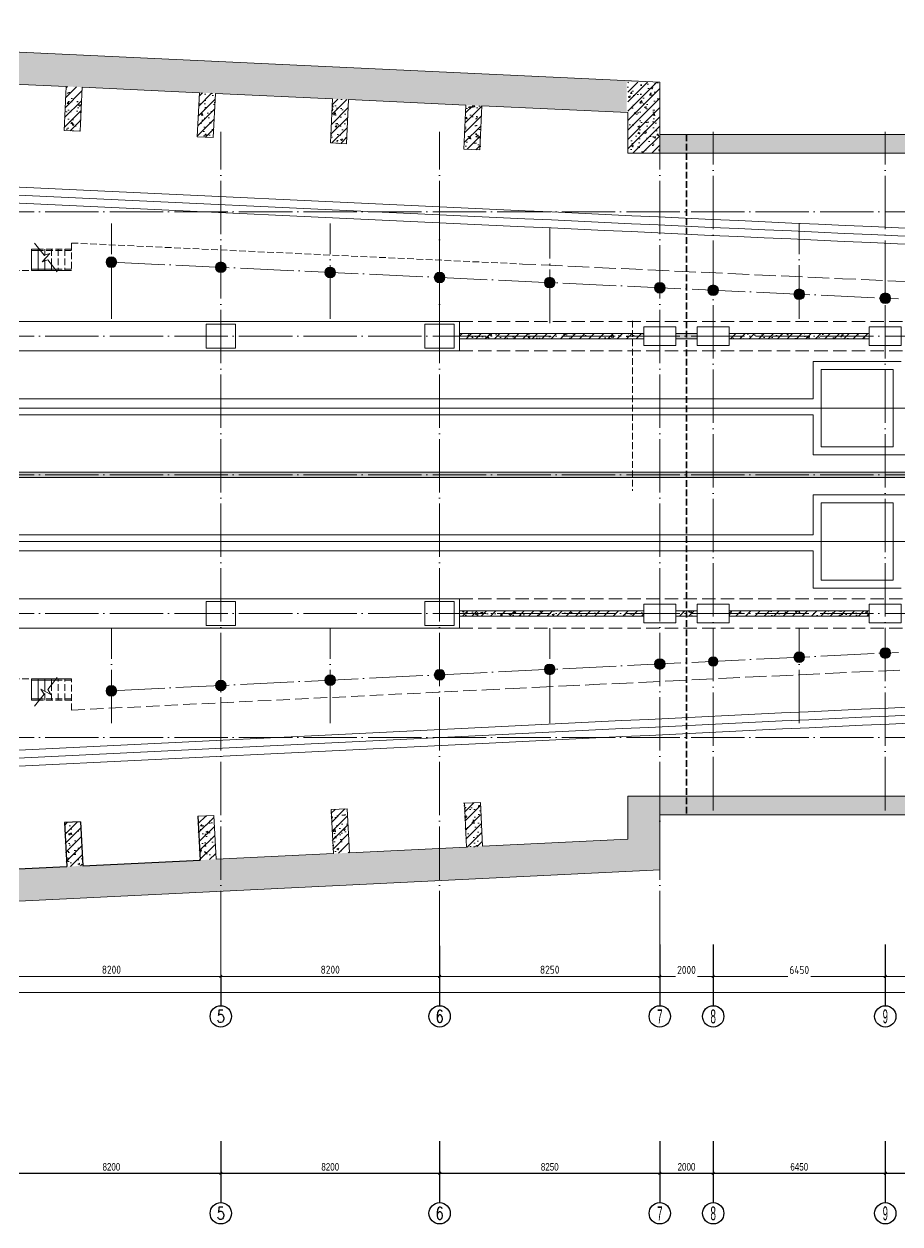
# Model space of a CAD drawing. Extents: x 4 to 13611208, y -605838 to 574722.
# Drawn here: x 13145122 to 13177947, y -161280 to -116304 of the extents above; entities that cross this region are included whole.
import ezdxf
from ezdxf.enums import TextEntityAlignment as Align

# ---------------------------------------------------------------- set-up
doc = ezdxf.new("R2010")
doc.units = 0
doc.header["$LTSCALE"] = 1000
doc.header["$MEASUREMENT"] = 0
doc.linetypes.add('DASH', pattern=[0.35, 0.25, -0.1])
doc.linetypes.add('DOTE', pattern=[2.42, 2, -0.2, 0.02, -0.2])
for name, color, linetype, lineweight in [('1-WALL-砼', 8, 'Continuous', 30), ('1-填充', 8, 'Continuous', 5), ('PUB_HATCH', 8, 'Continuous', 5), ('建筑底图', 8, 'Continuous', 13)]:
    doc.layers.add(name, color=color, linetype=linetype, lineweight=lineweight)
doc.layers.add('AXIS', color=3, linetype='Continuous')
doc.layers.add('AXIS_TEXT', color=7, linetype='Continuous')
doc.styles.add('_TCH_AXIS', font='COMPLEX', dxfattribs={"bigfont": 'GBCBIG'})
doc.styles.add('C', font='HZTXT_E', dxfattribs={"width": 0.7, "bigfont": 'HZTXT'})
doc.styles.add('C_T3', font='fsdb_e.shx', dxfattribs={"width": 0.8, "bigfont": 'hzdx.shx'})
doc.styles.add('COMPLEX', font='hztxt_e.shx', dxfattribs={"width": 0.6, "bigfont": 'HZTXT.shx'})
doc.styles.add('DIM_FONT', font='gbenor.shx', dxfattribs={"bigfont": 'gbcbig.shx'})
doc.dimstyles.new('_TCH_ARCH&&100', dxfattribs={"dimtxt": 300, "dimasz": 100, "dimexe": 100, "dimexo": 100, "dimgap": 100, "dimtad": 1, "dimdec": 0, "dimzin": 0, "dimdsep": 46, "dimtxsty": 'DIM_FONT', "dimblk": 'ARCHTICK', "dimcen": 0.09, "dimclrd": 3, "dimclre": 3, "dimclrt": 7, "dimaunit": 1, "dimazin": 2, "dimtfac": 1, "dimtdec": 0, "dimtix": 1, "dimtmove": 2, "dimatfit": 3, "dimfxl": 1, "dimtolj": 1, "dimtzin": 0, "dimlwd": 18, "dimlwe": 18, "dimarcsym": 0})
pattern_1 = [(45, (-1624125.25, 421106.57), (-176.776695, 176.776695), []), (50, (-1624125.25, 421106.57), (717.26018, -62.75213), [75, -825]), (355, (-1624125.25, 421106.6), (-138.75133, 752.19213), [60, -660]), (100.4514, (-1624065.5, 421101.34), (578.50938, 689.43954), [63.7402, -701.1421]), (46.1842, (-1624125.25, 421306.6), (1067.24105, -165.519), [112.5, -1237.5]), (96.6356, (-1624036.3, 421292.8), (934.6627, 974.1179), [95.6103, -1051.713]), (351.1842, (-1624125.3, 421306.6), (934.66195, 974.1186), [90, -990]), (21, (-1624025.25, 421256.57), (596.90705, -402.6189), [75, -825]), (326, (-1624025.25, 421256.6), (243.31533, 725.15005), [60, -660]), (71.4514, (-1623975.5, 421223), (840.22263, 322.5305), [63.7402, -701.1421]), (37.5, (-1624125.25, 421106.57), (12.159855, 332.893854), [0, -652, 0, -670, 0, -662.5]), (7.5, (-1624125.25, 421106.57), (263.06954, 394.41171), [0, -382, 0, -637, 0, -252.5]), (327.5, (-1624348.25, 421106.57), (533.822436, -22.55487), [0, -250, 0, -780, 0, -1035]), (317.5, (-1624448.25, 421106.57), (583.18617, 100.10498), [0, -325, 0, -518, 0, -735])]

# ---------------------------------------------------------------- blocks, each defined once
blk = doc.blocks.new('_YZH')
blk.add_circle((0, 0), 0.5)
at = {"layer": 'PUB_HATCH', "const_width": 0.5}
blk.add_lwpolyline([(-0.25, 0, 1), (0.25, 0, 1)], format="xyb", close=True, dxfattribs=at)
blk = doc.blocks.new('_FZH')
blk.add_lwpolyline([(-0.5, -0.5), (0.5, -0.5), (0.5, 0.5), (-0.5, 0.5)], close=True)
blk = doc.blocks.new('_ArchTick')
at = {"color": 0, "linetype": 'ByBlock', "const_width": 0.4}
blk.add_lwpolyline([(-0.5, -0.5), (0.5, 0.5)], dxfattribs=at)
blk = doc.blocks.new('*D1624')
at = {"layer": 'AXIS', "color": 3, "lineweight": 18, "ltscale": 3}
for p, q in [((21700, 100), (21700, -1300)), ((29900, 100), (29900, -1300)), ((21700, -1200), (29900, -1200))]:
    blk.add_line(p, q, dxfattribs=at)
at = {"layer": 'AXIS', "color": 3, "lineweight": 18, "ltscale": 3, "xscale": 100, "yscale": 100, "zscale": 100, "rotation": 180}
blk.add_blockref('_ArchTick', (21700, -1200), dxfattribs=at)
at = {"layer": 'AXIS', "color": 3, "lineweight": 18, "ltscale": 3, "xscale": 100, "yscale": 100, "zscale": 100}
blk.add_blockref('_ArchTick', (29900, -1200), dxfattribs=at)
at = {"layer": 'AXIS', "color": 7, "ltscale": 3, "insert": (25800, -950), "char_height": 300, "attachment_point": 5, "style": 'DIM_FONT'}
blk.add_mtext('\\A1;8200', dxfattribs=at)
blk = doc.blocks.new('*D1625')
at = {"layer": 'AXIS', "color": 3, "lineweight": 18, "ltscale": 3}
for p, q in [((29900, 100), (29900, -1300)), ((38100, 100), (38100, -1300)), ((29900, -1200), (38100, -1200))]:
    blk.add_line(p, q, dxfattribs=at)
at = {"layer": 'AXIS', "color": 3, "lineweight": 18, "ltscale": 3, "xscale": 100, "yscale": 100, "zscale": 100, "rotation": 180}
blk.add_blockref('_ArchTick', (29900, -1200), dxfattribs=at)
at = {"layer": 'AXIS', "color": 3, "lineweight": 18, "ltscale": 3, "xscale": 100, "yscale": 100, "zscale": 100}
blk.add_blockref('_ArchTick', (38100, -1200), dxfattribs=at)
at = {"layer": 'AXIS', "color": 7, "ltscale": 3, "insert": (34000, -950), "char_height": 300, "attachment_point": 5, "style": 'DIM_FONT'}
blk.add_mtext('\\A1;8200', dxfattribs=at)
blk = doc.blocks.new('*D1626')
at = {"layer": 'AXIS', "color": 3, "lineweight": 18, "ltscale": 3}
for p, q in [((38100, 100), (38100, -1300)), ((46350, 100), (46350, -1300)), ((38100, -1200), (46350, -1200))]:
    blk.add_line(p, q, dxfattribs=at)
at = {"layer": 'AXIS', "color": 3, "lineweight": 18, "ltscale": 3, "xscale": 100, "yscale": 100, "zscale": 100, "rotation": 180}
blk.add_blockref('_ArchTick', (38100, -1200), dxfattribs=at)
at = {"layer": 'AXIS', "color": 3, "lineweight": 18, "ltscale": 3, "xscale": 100, "yscale": 100, "zscale": 100}
blk.add_blockref('_ArchTick', (46350, -1200), dxfattribs=at)
at = {"layer": 'AXIS', "color": 7, "ltscale": 3, "insert": (42225, -950), "char_height": 300, "attachment_point": 5, "style": 'DIM_FONT'}
blk.add_mtext('\\A1;8250', dxfattribs=at)
blk = doc.blocks.new('_AXISO')
blk.add_circle((0, 0), 0.5)
at = {"layer": 'AXIS_TEXT', "style": 'COMPLEX', "width": 1.041667}
blk.add_attdef('A', text='', height=0.56, dxfattribs=at).set_placement((-0.25, -0.28), (0.25, -0.28), align=Align.FIT)
blk = doc.blocks.new('*D1630')
at = {"layer": 'AXIS', "color": 3, "lineweight": 18, "ltscale": 3}
for p, q in [((46350, -500), (46350, -1300)), ((48350, -500), (48350, -1300)), ((46350, -1200), (46934, -1200)), ((48350, -1200), (47766, -1200))]:
    blk.add_line(p, q, dxfattribs=at)
at = {"layer": 'AXIS', "color": 3, "lineweight": 18, "ltscale": 3, "xscale": 100, "yscale": 100, "zscale": 100, "rotation": 180}
blk.add_blockref('_ArchTick', (46350, -1200), dxfattribs=at)
at = {"layer": 'AXIS', "color": 3, "lineweight": 18, "ltscale": 3, "xscale": 100, "yscale": 100, "zscale": 100}
blk.add_blockref('_ArchTick', (48350, -1200), dxfattribs=at)
at = {"layer": 'AXIS', "color": 7, "ltscale": 3, "insert": (47350, -960), "char_height": 300, "attachment_point": 5, "style": 'DIM_FONT'}
blk.add_mtext('\\A1;2000', dxfattribs=at)
blk = doc.blocks.new('*D1631')
at = {"layer": 'AXIS', "color": 3, "lineweight": 18, "ltscale": 3}
for p, q in [((48350, -500), (48350, -1300)), ((54800, -500), (54800, -1300)), ((48350, -1200), (51142, -1200)), ((54800, -1200), (52008, -1200))]:
    blk.add_line(p, q, dxfattribs=at)
at = {"layer": 'AXIS', "color": 3, "lineweight": 18, "ltscale": 3, "xscale": 100, "yscale": 100, "zscale": 100, "rotation": 180}
blk.add_blockref('_ArchTick', (48350, -1200), dxfattribs=at)
at = {"layer": 'AXIS', "color": 3, "lineweight": 18, "ltscale": 3, "xscale": 100, "yscale": 100, "zscale": 100}
blk.add_blockref('_ArchTick', (54800, -1200), dxfattribs=at)
at = {"layer": 'AXIS', "color": 7, "ltscale": 3, "insert": (51575, -960), "char_height": 300, "attachment_point": 5, "style": 'DIM_FONT'}
blk.add_mtext('\\A1;6450', dxfattribs=at)
blk = doc.blocks.new('*D1632')
at = {"layer": 'AXIS', "color": 3, "lineweight": 18, "ltscale": 3}
for p, q in [((54800, -500), (54800, -1300)), ((65000, -500), (65000, -1300)), ((54800, -1200), (59425, -1200)), ((65000, -1200), (60375, -1200))]:
    blk.add_line(p, q, dxfattribs=at)
at = {"layer": 'AXIS', "color": 3, "lineweight": 18, "ltscale": 3, "xscale": 100, "yscale": 100, "zscale": 100, "rotation": 180}
blk.add_blockref('_ArchTick', (54800, -1200), dxfattribs=at)
at = {"layer": 'AXIS', "color": 3, "lineweight": 18, "ltscale": 3, "xscale": 100, "yscale": 100, "zscale": 100}
blk.add_blockref('_ArchTick', (65000, -1200), dxfattribs=at)
at = {"layer": 'AXIS', "color": 7, "ltscale": 3, "insert": (59900, -960), "char_height": 300, "attachment_point": 5, "style": 'DIM_FONT'}
blk.add_mtext('\\A1;10200', dxfattribs=at)
blk = doc.blocks.new('*D1670')
at = {"layer": 'AXIS', "color": 3, "lineweight": 18, "ltscale": 3}
for p, q in [((-900, -300), (-900, -1900)), ((351100, -300), (351100, -1900)), ((-900, -1800), (174512, -1800)), ((351100, -1800), (175688, -1800))]:
    blk.add_line(p, q, dxfattribs=at)
at = {"layer": 'AXIS', "color": 3, "lineweight": 18, "ltscale": 3, "xscale": 100, "yscale": 100, "zscale": 100, "rotation": 180}
blk.add_blockref('_ArchTick', (-900, -1800), dxfattribs=at)
at = {"layer": 'AXIS', "color": 3, "lineweight": 18, "ltscale": 3, "xscale": 100, "yscale": 100, "zscale": 100}
blk.add_blockref('_ArchTick', (351100, -1800), dxfattribs=at)
at = {"layer": 'AXIS', "color": 7, "ltscale": 3, "insert": (175100, -1560), "char_height": 300, "attachment_point": 5, "style": 'DIM_FONT'}
blk.add_mtext('\\A1;352000', dxfattribs=at)
blk = doc.blocks.new('*D1493')
at = {"layer": 'AXIS', "color": 3, "lineweight": -2, "ltscale": 3}
for p, q in [((-229600, -35532), (-229600, -36832)), ((-221400, -35532), (-221400, -36832)), ((-229600, -36732), (-221400, -36732))]:
    blk.add_line(p, q, dxfattribs=at)
at = {"layer": 'AXIS', "color": 3, "lineweight": -2, "ltscale": 3, "xscale": 100, "yscale": 100, "zscale": 100, "rotation": 180}
blk.add_blockref('_ArchTick', (-229600, -36732), dxfattribs=at)
at = {"layer": 'AXIS', "color": 3, "lineweight": -2, "ltscale": 3, "xscale": 100, "yscale": 100, "zscale": 100}
blk.add_blockref('_ArchTick', (-221400, -36732), dxfattribs=at)
at = {"layer": 'AXIS', "color": 3, "ltscale": 3, "insert": (-225500, -36492), "char_height": 280, "attachment_point": 5, "style": 'C_T3'}
blk.add_mtext('\\A1;8200', dxfattribs=at)
blk = doc.blocks.new('*D1494')
at = {"layer": 'AXIS', "color": 3, "lineweight": -2, "ltscale": 3}
for p, q in [((-221400, -35532), (-221400, -36832)), ((-213200, -35532), (-213200, -36832)), ((-221400, -36732), (-213200, -36732))]:
    blk.add_line(p, q, dxfattribs=at)
at = {"layer": 'AXIS', "color": 3, "lineweight": -2, "ltscale": 3, "xscale": 100, "yscale": 100, "zscale": 100, "rotation": 180}
blk.add_blockref('_ArchTick', (-221400, -36732), dxfattribs=at)
at = {"layer": 'AXIS', "color": 3, "lineweight": -2, "ltscale": 3, "xscale": 100, "yscale": 100, "zscale": 100}
blk.add_blockref('_ArchTick', (-213200, -36732), dxfattribs=at)
at = {"layer": 'AXIS', "color": 3, "ltscale": 3, "insert": (-217300, -36492), "char_height": 280, "attachment_point": 5, "style": 'C_T3'}
blk.add_mtext('\\A1;8200', dxfattribs=at)
blk = doc.blocks.new('*D1495')
at = {"layer": 'AXIS', "color": 3, "lineweight": -2, "ltscale": 3}
for p, q in [((-213200, -35532), (-213200, -36832)), ((-204950, -35532), (-204950, -36832)), ((-213200, -36732), (-204950, -36732))]:
    blk.add_line(p, q, dxfattribs=at)
at = {"layer": 'AXIS', "color": 3, "lineweight": -2, "ltscale": 3, "xscale": 100, "yscale": 100, "zscale": 100, "rotation": 180}
blk.add_blockref('_ArchTick', (-213200, -36732), dxfattribs=at)
at = {"layer": 'AXIS', "color": 3, "lineweight": -2, "ltscale": 3, "xscale": 100, "yscale": 100, "zscale": 100}
blk.add_blockref('_ArchTick', (-204950, -36732), dxfattribs=at)
at = {"layer": 'AXIS', "color": 3, "ltscale": 3, "insert": (-209075, -36492), "char_height": 280, "attachment_point": 5, "style": 'C_T3'}
blk.add_mtext('\\A1;8250', dxfattribs=at)
blk = doc.blocks.new('*D1499')
at = {"layer": 'AXIS', "color": 3, "lineweight": -2, "ltscale": 3}
for p, q in [((-204950, -36132), (-204950, -36832)), ((-202950, -36132), (-202950, -36832)), ((-204950, -36732), (-202950, -36732))]:
    blk.add_line(p, q, dxfattribs=at)
at = {"layer": 'AXIS', "color": 3, "lineweight": -2, "ltscale": 3, "xscale": 100, "yscale": 100, "zscale": 100, "rotation": 180}
blk.add_blockref('_ArchTick', (-204950, -36732), dxfattribs=at)
at = {"layer": 'AXIS', "color": 3, "lineweight": -2, "ltscale": 3, "xscale": 100, "yscale": 100, "zscale": 100}
blk.add_blockref('_ArchTick', (-202950, -36732), dxfattribs=at)
at = {"layer": 'AXIS', "color": 3, "ltscale": 3, "insert": (-203950, -36492), "char_height": 280, "attachment_point": 5, "style": 'C_T3'}
blk.add_mtext('\\A1;2000', dxfattribs=at)
blk = doc.blocks.new('*D1500')
at = {"layer": 'AXIS', "color": 3, "lineweight": -2, "ltscale": 3}
for p, q in [((-202950, -36132), (-202950, -36832)), ((-196500, -36132), (-196500, -36832)), ((-202950, -36732), (-196500, -36732))]:
    blk.add_line(p, q, dxfattribs=at)
at = {"layer": 'AXIS', "color": 3, "lineweight": -2, "ltscale": 3, "xscale": 100, "yscale": 100, "zscale": 100, "rotation": 180}
blk.add_blockref('_ArchTick', (-202950, -36732), dxfattribs=at)
at = {"layer": 'AXIS', "color": 3, "lineweight": -2, "ltscale": 3, "xscale": 100, "yscale": 100, "zscale": 100}
blk.add_blockref('_ArchTick', (-196500, -36732), dxfattribs=at)
at = {"layer": 'AXIS', "color": 3, "ltscale": 3, "insert": (-199725, -36492), "char_height": 280, "attachment_point": 5, "style": 'C_T3'}
blk.add_mtext('\\A1;6450', dxfattribs=at)
blk = doc.blocks.new('*D1501')
at = {"layer": 'AXIS', "color": 3, "lineweight": -2, "ltscale": 3}
for p, q in [((-196500, -36132), (-196500, -36832)), ((-186300, -36132), (-186300, -36832)), ((-196500, -36732), (-186300, -36732))]:
    blk.add_line(p, q, dxfattribs=at)
at = {"layer": 'AXIS', "color": 3, "lineweight": -2, "ltscale": 3, "xscale": 100, "yscale": 100, "zscale": 100, "rotation": 180}
blk.add_blockref('_ArchTick', (-196500, -36732), dxfattribs=at)
at = {"layer": 'AXIS', "color": 3, "lineweight": -2, "ltscale": 3, "xscale": 100, "yscale": 100, "zscale": 100}
blk.add_blockref('_ArchTick', (-186300, -36732), dxfattribs=at)
at = {"layer": 'AXIS', "color": 3, "ltscale": 3, "insert": (-191400, -36492), "char_height": 280, "attachment_point": 5, "style": 'C_T3'}
blk.add_mtext('\\A1;10200', dxfattribs=at)
blk = doc.blocks.new('feafef')
at = {"layer": 'AXIS', "ltscale": 3}
for p, q in [((46350, 0), (46350, -2300)), ((48350, 0), (48350, -2300)), ((54800, 0), (54800, -2300)), ((38100, -50), (38100, -2300)), ((29900, -1200), (29900, -2300))]:
    blk.add_line(p, q, dxfattribs=at)
ref = blk.add_blockref('_AXISO', (29900, -2700), dxfattribs=dict(at, xscale=800, yscale=800, zscale=800))
ref.add_attrib('A', '5', dxfattribs={"layer": 'AXIS_TEXT', "height": 465.9, "style": '_TCH_AXIS'}).set_placement((29744.7, -2933), (30055.3, -2933), align=Align.FIT)
ref = blk.add_blockref('_AXISO', (38100, -2700), dxfattribs=dict(at, xscale=800, yscale=800, zscale=800))
ref.add_attrib('A', '6', dxfattribs={"layer": 'AXIS_TEXT', "height": 465.9, "style": '_TCH_AXIS'}).set_placement((37944.7, -2933), (38255.3, -2933), align=Align.FIT)
ref = blk.add_blockref('_AXISO', (46350, -2700), dxfattribs=dict(at, xscale=800, yscale=800, zscale=800))
ref.add_attrib('A', '7', dxfattribs={"layer": 'AXIS_TEXT', "height": 519.9, "style": 'C', "width": 0.658824}).set_placement((46246, -2960), (46454, -2960), align=Align.FIT)
ref = blk.add_blockref('_AXISO', (48350, -2700), dxfattribs=dict(at, xscale=800, yscale=800, zscale=800))
ref.add_attrib('A', '8', dxfattribs={"layer": 'AXIS_TEXT', "height": 519.9, "style": 'C', "width": 0.658824}).set_placement((48246, -2960), (48454, -2960), align=Align.FIT)
ref = blk.add_blockref('_AXISO', (54800, -2700), dxfattribs=dict(at, xscale=800, yscale=800, zscale=800))
ref.add_attrib('A', '9', dxfattribs={"layer": 'AXIS_TEXT', "height": 525, "style": 'C', "width": 0.65}).set_placement((54702.5, -2962.5), (54897.5, -2962.5), align=Align.FIT)
for base, p1, p2, angle, picture, middle in [((29900, -1200), (21700, 200), (29900, 200), 360, '*D1624', (25800, -950)), ((38100, -1200), (29900, 200), (38100, 200), 360, '*D1625', (34000, -950)), ((46350, -1200), (38100, 200), (46350, 200), 360, '*D1626', (42225, -950)), ((351100, -1800), (-900, -200), (351100, -200), 0, '*D1670', (175100, -1560)), ((48350, -1200), (46350, -400), (48350, -400), 0, '*D1630', (47350, -960)), ((54800, -1200), (48350, -400), (54800, -400), 0, '*D1631', (51575, -960)), ((65000, -1200), (54800, -400), (65000, -400), 0, '*D1632', (59900, -960))]:
    dim = blk.add_linear_dim(base=base, p1=p1, p2=p2, angle=angle, dimstyle='_TCH_ARCH&&100', dxfattribs=at)
    dim.commit()
    dim.dimension.update_dxf_attribs({"geometry": picture, "text_midpoint": middle, "dimtype": 129})
blk = doc.blocks.new('站台板下0322')
at = {"layer": '1-填充'}
h = blk.add_hatch(dxfattribs=at)
h.set_pattern_fill('钢筋混凝土', color=256, scale=100, style=0, pattern_type=2)
h.set_pattern_definition(pattern_1)
h.paths.add_polyline_path([(-226669.6, -23561.3), (-226589.3, -25206.1), (-227188.5, -25235.4), (-227269, -23587.3)])
at = {"layer": '建筑底图'}
h = blk.add_hatch(dxfattribs=at)
h.set_pattern_fill('钢筋混凝土', color=256, scale=100, style=0, pattern_type=2)
h.set_pattern_definition(pattern_1)
h.paths.add_polyline_path([(-206192.7, 4166.8), (-204950, 4166.8), (-251716, 6344.5), (-251806.7, 4396.6), (-250907.7, 4354.8), (-250858.8, 5403.6), (-236874, 4752.4), (-236887.9, 4452.7), (-206192.7, 3023.4)])
h = blk.add_hatch(dxfattribs=at)
h.set_pattern_fill('钢筋混凝土', color=256, scale=100, style=0, pattern_type=2)
h.set_pattern_definition(pattern_1)
h.paths.add_polyline_path([(-206150, 1500), (-204950, 1500), (-204950, 4166.8), (-206150, 4166.8)])
h = blk.add_hatch(dxfattribs=at)
h.set_pattern_fill('钢筋混凝土', color=256, scale=100, style=0, pattern_type=2)
h.set_pattern_definition(pattern_1)
h.paths.add_polyline_path([(-226676.4, 2320.9), (-226599.4, 3973.6), (-227198.7, 4001.6), (-227275.5, 2353.3)])
h = blk.add_hatch(dxfattribs=at)
h.set_pattern_fill('钢筋混凝土', color=256, scale=100, style=0, pattern_type=2)
h.set_pattern_definition(pattern_1)
h.paths.add_polyline_path([(-221681.8, 2088.4), (-221604.8, 3741.1), (-222204.2, 3769), (-222280.9, 2120.8)])
h = blk.add_hatch(dxfattribs=at)
h.set_pattern_fill('钢筋混凝土', color=256, scale=100, style=0, pattern_type=2)
h.set_pattern_definition(pattern_1)
h.paths.add_polyline_path([(-216687.2, 1855.8), (-216610.2, 3508.5), (-217209.6, 3536.4), (-217286.3, 1888.2)])
h = blk.add_hatch(dxfattribs=at)
h.set_pattern_fill('钢筋混凝土', color=256, scale=100, style=0, pattern_type=2)
h.set_pattern_definition(pattern_1)
h.paths.add_polyline_path([(-211692.6, 1623.2), (-211615.6, 3275.9), (-212215, 3303.8), (-212291.7, 1655.6)])
h = blk.add_hatch(dxfattribs=at)
h.set_pattern_fill('钢筋混凝土', color=256, scale=100, style=0, pattern_type=2)
h.set_pattern_definition(pattern_1)
h.paths.add_polyline_path([(-167000, 1500), (-204950, 1500), (-204950, 2200), (-167000, 2200)])
h = blk.add_hatch(dxfattribs=at)
h.set_pattern_fill('钢筋混凝土', color=256, scale=100, style=0, pattern_type=2)
h.set_pattern_definition(pattern_1)
h.paths.add_polyline_path([(-205550, -5450), (-205550, -5250), (-212460, -5250), (-212460, -5450)])
blk.add_hatch(color=256, dxfattribs=at).paths.add_polyline_path([(-203550, -5450), (-203550, -5250), (-204350, -5250), (-204350, -5450)])
h = blk.add_hatch(dxfattribs=at)
h.set_pattern_fill('钢筋混凝土', color=256, scale=100, style=0, pattern_type=2)
h.set_pattern_definition(pattern_1)
h.paths.add_polyline_path([(-197100, -5450), (-197100, -5250), (-202350, -5250), (-202350, -5450)])
h = blk.add_hatch(dxfattribs=at)
h.set_pattern_fill('钢筋混凝土', color=256, scale=100, style=0, pattern_type=2)
h.set_pattern_definition(pattern_1)
h.paths.add_polyline_path([(-254127.3, -10650), (-183100, -10650), (-183100, -10450), (-254127.3, -10450)])
h = blk.add_hatch(dxfattribs=at)
h.set_pattern_fill('钢筋混凝土', color=256, scale=100, style=0, pattern_type=2)
h.set_pattern_definition(pattern_1)
h.paths.add_polyline_path([(-205550, -15850), (-205550, -15650), (-212460, -15650), (-212460, -15850)])
h = blk.add_hatch(dxfattribs=at)
h.set_pattern_fill('钢筋混凝土', color=256, scale=100, style=0, pattern_type=2)
h.set_pattern_definition(pattern_1)
h.paths.add_polyline_path([(-203550, -15850), (-203550, -15650), (-204350, -15650), (-204350, -15850)])
h = blk.add_hatch(dxfattribs=at)
h.set_pattern_fill('钢筋混凝土', color=256, scale=100, style=0, pattern_type=2)
h.set_pattern_definition(pattern_1)
h.paths.add_polyline_path([(-197100, -15850), (-197100, -15650), (-202350, -15650), (-202350, -15850)])
h = blk.add_hatch(dxfattribs=at)
h.set_pattern_fill('钢筋混凝土', color=256, scale=100, style=0, pattern_type=2)
h.set_pattern_definition(pattern_1)
h.paths.add_polyline_path([(-99500, -21750), (-99500, -21050), (-167000, -21050), (-167000, -22600), (-206150, -22600), (-206150, -25411.4), (-204950, -25352.8), (-204939, -23300), (-166300, -23300), (-166300, -21750)])
h = blk.add_hatch(dxfattribs=at)
h.set_pattern_fill('钢筋混凝土', color=256, scale=100, style=0, pattern_type=2)
h.set_pattern_definition(pattern_1)
h.paths.add_polyline_path([(-211687.3, -22831.6), (-211607, -24476.4), (-212206.3, -24505.7), (-212286.7, -22857.7)])
h = blk.add_hatch(dxfattribs=at)
h.set_pattern_fill('钢筋混凝土', color=256, scale=100, style=0, pattern_type=2)
h.set_pattern_definition(pattern_1)
h.paths.add_polyline_path([(-221675.5, -23317.4), (-221595.2, -24962.3), (-222194.5, -24991.5), (-222274.9, -23343.5)])
h = blk.add_hatch(dxfattribs=at)
h.set_pattern_fill('钢筋混凝土', color=256, scale=100, style=0, pattern_type=2)
h.set_pattern_definition(pattern_1)
h.paths.add_polyline_path([(-216681.4, -23073.6), (-216601.1, -24718.4), (-217200.4, -24747.7), (-217280.9, -23099.7)])
h = blk.add_hatch(dxfattribs=at)
h.set_pattern_fill('钢筋混凝土', color=256, scale=100, style=0, pattern_type=2)
h.set_pattern_definition(pattern_1)
h.paths.add_polyline_path([(-206150, -25411.4), (-206150, -24210), (-236859.5, -25709.4), (-236844.8, -26009), (-250828.2, -26691.8), (-250890.2, -25643.1), (-251778.4, -25685.1), (-251683.2, -27634.6)])
at = {"layer": '1-WALL-砼'}
for p, q in [((-222257.4, -23344.5), (-222176.9, -24992.5)), ((-226652.1, -23560.4), (-227251.5, -23588.3)), ((-227251.5, -23588.3), (-227171, -25236.3)), ((-226652.1, -23560.4), (-226571.7, -25207.1)), ((-226571.7, -25207.1), (-222176.9, -24992.5)), ((-231565.8, -25450.9), (-227171, -25236.3))]:
    blk.add_line(p, q, dxfattribs=at)
at = {"layer": 'AXIS', "ltscale": 3}
for p, q in [((-213200, -35581.8), (-213200, -37831.8)), ((-204950, -35531.8), (-204950, -37831.8)), ((-202950, -35531.8), (-202950, -37831.8)), ((-196500, -35531.8), (-196500, -37831.8)), ((-221400, -36731.8), (-221400, -37831.8))]:
    blk.add_line(p, q, dxfattribs=at)
at = {"layer": '建筑底图'}
for p, q in [((-204950, 4166.8), (-251716, 6344.5)), ((-231593.6, 4206.2), (-227198.7, 4001.6)), ((-204950, 2200), (-204950, 4166.8)), ((-227198.7, 4001.6), (-227275.5, 2352.2)), ((-226676.2, 2324.3), (-226599.4, 3973.6)), ((-226599.4, 3973.6), (-222204.2, 3769)), ((-222204.2, 3769), (-222281, 2118.5)), ((-221681.7, 2090.6), (-221604.8, 3741.1)), ((-221604.8, 3741.1), (-217209.6, 3536.4)), ((-217209.6, 3536.4), (-217286.5, 1884.8)), ((-216687.1, 1856.9), (-216610.2, 3508.5)), ((-216610.2, 3508.5), (-212215, 3303.8)), ((-212215, 3303.8), (-212291.9, 1651.1)), ((-211692.6, 1623.2), (-211615.6, 3275.9)), ((-211615.6, 3275.9), (-206150, 3021.4)), ((-206150, 1500), (-206150, 3021.4)), ((-227275.5, 2352.2), (-226676.2, 2324.3)), ((-222281, 2118.5), (-221681.7, 2090.6)), ((-217286.5, 1884.8), (-216687.1, 1856.9)), ((-166300, 2200), (-204950, 2200)), ((-212291.9, 1651.1), (-211692.6, 1623.2)), ((-167000, 1500), (-206150, 1500)), ((-228500, -2100), (-228500, -2900)), ((-228250, -2100), (-228250, -2900)), ((-228000, -2533), (-228000, -2900)), ((-227750, -2900), (-227750, -2670.4)), ((-245744.6, -4800), (-212460, -4800)), ((-212460, -5900), (-212460, -4800)), ((-212460, -5250), (-205550, -5250)), ((-212460, -5250), (-212460, -5450)), ((-204350, -5250), (-203550, -5250)), ((-202350, -5250), (-197100, -5250)), ((-212460, -5450), (-205550, -5450)), ((-204350, -5450), (-203550, -5450)), ((-202350, -5450), (-197100, -5450)), ((-245755.4, -5900), (-212460, -5900)), ((-254127.3, -10450), (-183100, -10450)), ((-254127.3, -10650), (-183100, -10650)), ((-245755.4, -15200), (-212460, -15200)), ((-212460, -15200), (-212460, -16300)), ((-212460, -15650), (-205550, -15650)), ((-212460, -15650), (-212460, -15850)), ((-204350, -15650), (-203550, -15650)), ((-202350, -15650), (-197100, -15650)), ((-212460, -15850), (-205550, -15850)), ((-204350, -15850), (-203550, -15850)), ((-202350, -15850), (-197100, -15850)), ((-245744.6, -16300), (-212460, -16300)), ((-228500, -19000), (-228500, -18200)), ((-228250, -19000), (-228250, -18200)), ((-228000, -18567), (-228000, -18200)), ((-227750, -18200), (-227750, -18429.6)), ((-211669.9, -22830.8), (-212269.2, -22858.7)), ((-212269.2, -22858.7), (-212188.8, -24504.8)), ((-211669.9, -22830.8), (-211589.6, -24475.6)), ((-167000, -22600), (-206150, -22600)), ((-206150, -22600), (-206150, -24210)), ((-221658.1, -23316.6), (-222257.4, -23344.5)), ((-221658.1, -23316.6), (-221577.7, -24963.2)), ((-216664, -23072.8), (-217263.4, -23100.7)), ((-217263.4, -23100.7), (-217182.9, -24748.7)), ((-216664, -23072.8), (-216583.6, -24719.4)), ((-166300, -23300), (-204950, -23300)), ((-204950, -23300), (-204950, -25352.8)), ((-211589.6, -24475.6), (-206150, -24210)), ((-216583.6, -24719.4), (-212188.8, -24504.8)), ((-221577.7, -24963.2), (-217182.9, -24748.7)), ((-251683.2, -27634.6), (-204950, -25352.8))]:
    blk.add_line(p, q, dxfattribs=at)
at = {"layer": '建筑底图', "linetype": 'DOTE'}
for p, q in [((-221400, -28150), (-221400, 2300)), ((-213200, -28150), (-213200, 2300)), ((-204950, -28150), (-204950, 2300)), ((-202950, -23127.7), (-202950, 2300)), ((-196500, -23127.7), (-196500, 2300)), ((-225500, -4700), (-225500, -1134.7)), ((-217300, -4700), (-217300, -1134.7)), ((-213200, -4700), (-213200, -1134.7)), ((-209075, -4862.5), (-209075, -1297.2)), ((-199725, -4700), (-199725, -1134.7)), ((-225500, -2584.6), (-196000, -3958.3)), ((-254600, -5350), (-141000, -5350)), ((-254600, -15750), (-141000, -15750)), ((-225500, -19865.6), (-225500, -16300.4)), ((-217300, -19865.6), (-217300, -16300.4)), ((-209075, -19865.6), (-209075, -16300.4)), ((-199725, -19865.6), (-199725, -16300.4)), ((-225500, -18647), (-196000, -17206.7)), ((-254600, -20400), (102362.6, -20400))]:
    blk.add_line(p, q, dxfattribs=at)
at = {"layer": '建筑底图', "linetype": 'DASH'}
for p, q in [((-203960, 2200), (-203960, -23300)), ((-203940, 2200), (-203940, -23300)), ((-227000, -2100), (-228250, -2100)), ((-227000, -2150), (-228221.2, -2150)), ((-228000, -2100), (-228000, -2533.3)), ((-227750, -2100), (-227750, -2716.1)), ((-227500, -2100), (-227500, -2900)), ((-227250, -2100), (-227250, -2900)), ((-227000, -1864), (-210089.6, -2651.5)), ((-227000, -1864), (-227000, -2900)), ((-230250, -2900), (-227000, -2900)), ((-227000, -2900), (-228250, -2900)), ((-227000, -2850), (-227586.5, -2850)), ((-205973.6, -4784.7), (-205973.6, -11150)), ((-230250, -18200), (-227000, -18200)), ((-227000, -18200), (-228250, -18200)), ((-227750, -19000), (-227750, -18383.9)), ((-227000, -18250), (-227586.5, -18250)), ((-227500, -19000), (-227500, -18200)), ((-227250, -19000), (-227250, -18200)), ((-227000, -19371), (-227000, -18200)), ((-228000, -19000), (-228000, -18566.7)), ((-227000, -19000), (-228250, -19000)), ((-227000, -18950), (-228221.2, -18950))]:
    blk.add_line(p, q, dxfattribs=at)
at = {"layer": '建筑底图', "ltscale": 0.5}
for p, q in [((-254158.1, 1402.8), (-209996.6, -653.7)), ((-253571, 774.8), (-210024.5, -1253)), ((-199200, -6300), (-199200, -7700)), ((-199200, -6300), (-195900, -6300)), ((-198900, -6600), (-198900, -9500)), ((-198900, -6600), (-196200, -6600)), ((-196200, -6600), (-196200, -9500)), ((-254100, -7700), (-199200, -7700)), ((-254100, -8300), (-199200, -8300)), ((-199200, -8300), (-199200, -9800)), ((-199200, -9800), (-184990, -9800)), ((-198900, -9500), (-196200, -9500)), ((-199200, -12800), (-199200, -11300)), ((-199200, -11300), (-184990, -11300)), ((-198900, -14500), (-198900, -11600)), ((-198900, -11600), (-196200, -11600)), ((-196200, -14500), (-196200, -11600)), ((-254100, -12800), (-199200, -12800)), ((-254100, -13400), (-199200, -13400)), ((-199200, -14800), (-199200, -13400)), ((-199200, -14800), (-195900, -14800)), ((-198900, -14500), (-196200, -14500)), ((-253557.3, -22069.4), (-211372.4, -20009.7)), ((-254144.8, -22698.8), (-211343.1, -20609))]:
    blk.add_line(p, q, dxfattribs=at)
at = {"layer": '建筑底图', "color": 8, "linetype": 'DOTE'}
for p, q in [((-254600, -700), (102362.6, -700)), ((-254600, -10550), (102362.6, -10550))]:
    blk.add_line(p, q, dxfattribs=at)
at = {"layer": '建筑底图', "linetype": 'Continuous'}
for p, q in [((-228250, -2100), (-228500, -2100)), ((-228221.1, -2150), (-228500, -2150)), ((-227586.5, -2850), (-228500, -2850)), ((-228250, -2900), (-228500, -2900)), ((-228250, -18200), (-228500, -18200)), ((-227586.5, -18250), (-228500, -18250)), ((-228221.1, -18950), (-228500, -18950)), ((-228250, -19000), (-228500, -19000))]:
    blk.add_line(p, q, dxfattribs=at)
at = {"layer": '建筑底图', "linetype": 'DASH', "ltscale": 2}
for p, q in [((-212460, -4800), (-141918.1, -4800)), ((-212460, -5900), (-142281.9, -5900)), ((-212460, -15200), (-142281.9, -15200)), ((-212460, -16300), (-141918.1, -16300)), ((-227000, -19371), (-211440.6, -18611.3))]:
    blk.add_line(p, q, dxfattribs=at)
at = {"layer": '建筑底图', "color": 8, "ltscale": 0.1}
for points in [[(-253862.8, 1088.7), (-210010.7, -953.3), (-209011.8, -999.8), (-208012.9, -1046.3), (-207013.9, -1092.8), (-206015, -1139.1), (-205016.1, -1185.3), (-204017.1, -1231.4), (-203018.2, -1277.4), (-202019.2, -1323.1), (-201020.3, -1368.6), (-200021.3, -1413.9), (-199022.3, -1458.8), (-198023.3, -1503.5), (-197024.3, -1547.9), (-196025.3, -1591.9), (-195026.2, -1635.5)], [(-254100, -8050), (-137900, -8050)], [(-254100, -13050), (-137900, -13050)], [(-253851.4, -22384.1), (-211357.9, -20309.3), (-210359.1, -20260.6), (-209360.3, -20211.8), (-208361.5, -20163.1), (-207362.6, -20114.6), (-206363.8, -20066.1), (-205365, -20017.7), (-204366.1, -19969.5), (-203367.3, -19921.6), (-202368.4, -19873.8), (-201369.6, -19826.3), (-200370.7, -19779), (-199371.8, -19732.1), (-198372.9, -19685.5), (-197373.9, -19639.3), (-196375, -19593.4), (-195376, -19548)]]:
    blk.add_lwpolyline(points, dxfattribs=at)
at = {"layer": '建筑底图', "ltscale": 0.5}
for points in [[(-209996.6, -653.7), (-208997.7, -700.2), (-207998.8, -746.6), (-206999.9, -793.1), (-206001, -839.4), (-205002.1, -885.6), (-204003.2, -931.7), (-203004.3, -977.7), (-202005.4, -1023.4), (-201006.5, -1068.9), (-200007.6, -1114.2), (-199008.7, -1159.1), (-198009.8, -1203.8), (-197010.8, -1248.2), (-196011.9, -1292.1), (-195013, -1335.7)], [(-210024.5, -1253), (-209025.6, -1299.5), (-208026.6, -1346), (-207027.7, -1392.4), (-206028.8, -1438.8), (-205029.8, -1485), (-204030.8, -1531.1), (-203031.8, -1577), (-202032.8, -1622.8), (-201033.8, -1668.3), (-200034.7, -1713.5), (-199035.7, -1758.5), (-198036.6, -1803.2), (-197037.4, -1847.6), (-196038.3, -1891.6), (-195039.1, -1935.2)], [(-211372.4, -20009.7), (-210373.6, -19960.9), (-209374.7, -19912.2), (-208375.9, -19863.5), (-207377.1, -19814.9), (-206378.2, -19766.4), (-205379.3, -19718.1), (-204380.4, -19669.9), (-203381.5, -19621.9), (-202382.6, -19574.1), (-201383.7, -19526.6), (-200384.7, -19479.4), (-199385.7, -19432.4), (-198386.7, -19385.8), (-197387.7, -19339.6), (-196388.6, -19293.7), (-195389.5, -19248.3)], [(-211343.1, -20609), (-210344.3, -20560.2), (-209345.5, -20511.5), (-208346.7, -20462.8), (-207347.9, -20414.2), (-206349.1, -20365.7), (-205350.3, -20317.4), (-204351.5, -20269.2), (-203352.7, -20221.2), (-202354, -20173.4), (-201355.2, -20125.9), (-200356.4, -20078.7), (-199357.5, -20031.8), (-198358.7, -19985.2), (-197359.9, -19939), (-196361.1, -19893.1), (-195362.2, -19847.7)]]:
    blk.add_lwpolyline(points, dxfattribs=at)
at = {"layer": '建筑底图'}
for points in [[(-228381.2, -1872.5), (-228024.8, -2323), (-227812.7, -2252.7), (-228096.2, -2571.3), (-227885.2, -2499.5), (-227528.8, -2950)], [(-228381.2, -19227.5), (-228024.8, -18777), (-228142.1, -18586.7), (-227766.8, -18789.2), (-227885.2, -18600.5), (-227528.8, -18150)]]:
    blk.add_lwpolyline(points, dxfattribs=at)
at = {"layer": '建筑底图', "linetype": 'DASH', "ltscale": 2}
for points in [[(-210089.6, -2651.5), (-209090.7, -2698), (-208091.7, -2744.5), (-207092.7, -2790.9), (-206093.6, -2837.3), (-205094.5, -2883.5), (-204095.3, -2929.6), (-203096.1, -2975.6), (-202096.8, -3021.3), (-201097.5, -3066.8), (-200098.1, -3112.1), (-199098.6, -3157.1), (-198099.1, -3201.8), (-197099.5, -3246.2), (-196099.9, -3290.2), (-195100.2, -3333.8)], [(-211440.6, -18611.3), (-210441.8, -18562.6), (-209443, -18513.8), (-208444.1, -18465.2), (-207445.1, -18416.6), (-206446.1, -18368.1), (-205447, -18319.7), (-204447.9, -18271.5), (-203448.7, -18223.5), (-202449.5, -18175.7), (-201450.2, -18128.2), (-200450.8, -18080.9), (-199451.4, -18034), (-198451.9, -17987.4), (-197452.4, -17941.1), (-196452.8, -17895.2), (-195453.1, -17849.7)]]:
    blk.add_lwpolyline(points, dxfattribs=at)
blk.add_blockref('feafef', (-251300, -28150))
at = {"layer": 'AXIS', "ltscale": 3}
ref = blk.add_blockref('_AXISO', (-221400, -38231.8), dxfattribs=dict(at, xscale=800, yscale=800, zscale=800))
ref.add_attrib('A', '5', dxfattribs={"layer": 'AXIS_TEXT', "height": 465.9, "style": '_TCH_AXIS'}).set_placement((-221555.3, -38464.7), (-221244.7, -38464.7), align=Align.FIT)
ref = blk.add_blockref('_AXISO', (-213200, -38231.8), dxfattribs=dict(at, xscale=800, yscale=800, zscale=800))
ref.add_attrib('A', '6', dxfattribs={"layer": 'AXIS_TEXT', "height": 465.9, "style": '_TCH_AXIS'}).set_placement((-213355.3, -38464.7), (-213044.7, -38464.7), align=Align.FIT)
ref = blk.add_blockref('_AXISO', (-204950, -38231.8), dxfattribs=dict(at, xscale=800, yscale=800, zscale=800))
ref.add_attrib('A', '7', dxfattribs={"layer": 'AXIS_TEXT', "height": 519.9, "style": 'C', "width": 0.658824}).set_placement((-205054, -38491.7), (-204846, -38491.7), align=Align.FIT)
ref = blk.add_blockref('_AXISO', (-202950, -38231.8), dxfattribs=dict(at, xscale=800, yscale=800, zscale=800))
ref.add_attrib('A', '8', dxfattribs={"layer": 'AXIS_TEXT', "height": 519.9, "style": 'C', "width": 0.658824}).set_placement((-203054, -38491.7), (-202846, -38491.7), align=Align.FIT)
ref = blk.add_blockref('_AXISO', (-196500, -38231.8), dxfattribs=dict(at, xscale=800, yscale=800, zscale=800))
ref.add_attrib('A', '9', dxfattribs={"layer": 'AXIS_TEXT', "height": 525, "style": 'C', "width": 0.65}).set_placement((-196597.5, -38494.2), (-196402.5, -38494.2), align=Align.FIT)
at = {"layer": '建筑底图'}
for p, xscale, yscale, zscale in [((-225500, -2584.6), 400, 400, 400), ((-221400, -2775.5), 400, 400, 400), ((-217300, -2966.4), 400, 400, 400), ((-213200, -3157.4), 400, 400, 400), ((-209075, -3349.4), 400, 400, 400), ((-204950, -3541.5), 400, 400, 400), ((-202950, -3634.7), 400, 400, 400), ((-199725, -3784.8), 400, 400, 400), ((-196500, -3935), 400, 400, 400), ((-196500, -17231.1), 400, 400, 400), ((-204950, -17643.7), 400, 400, 400), ((-202950, -17546), 350.0000000008511, 350.0000000008511, 350.0000000008511), ((-199725, -17388.6), 400, 400, 400), ((-213200, -18046.5), 400, 400, 400), ((-209075, -17845.1), 400, 400, 400), ((-221400, -18446.8), 400, 400, 400), ((-217300, -18246.7), 400, 400, 400), ((-225500, -18647), 400, 400, 400)]:
    blk.add_blockref('_YZH', p, dxfattribs=dict(at, xscale=xscale, yscale=yscale, zscale=zscale))
at = {"layer": '建筑底图', "lineweight": 30, "rotation": 180}
for p, xscale, yscale, zscale in [((-221400, -5350), 1100, 900, 900), ((-213200, -5350), 1100, 900, 900), ((-204950, -5350), 1200, 700, 700), ((-202950, -5350), 1200, 700, 700), ((-196500, -5350), 1200, 700, 700), ((-221400, -15750), 1100, 900, 900), ((-213200, -15750), 1100, 900, 900), ((-204950, -15750), 1200, 700, 700), ((-202950, -15750), 1200, 700, 700), ((-196500, -15750), 1200, 700, 700)]:
    blk.add_blockref('_FZH', p, dxfattribs=dict(at, xscale=xscale, yscale=yscale, zscale=zscale))
at = {"layer": 'AXIS', "ltscale": 3}
for base, p1, p2, angle, picture, middle in [((-221400, -36731.8), (-229600, -35331.8), (-221400, -35331.8), 360, '*D1493', (-225500, -36491.8)), ((-213200, -36731.8), (-221400, -35331.8), (-213200, -35331.8), 360, '*D1494', (-217300, -36491.8)), ((-204950, -36731.8), (-213200, -35331.8), (-204950, -35331.8), 360, '*D1495', (-209075, -36491.8)), ((-202950, -36731.8), (-204950, -35931.8), (-202950, -35931.8), 0, '*D1499', (-203950, -36491.8)), ((-196500, -36731.8), (-202950, -35931.8), (-196500, -35931.8), 0, '*D1500', (-199725, -36491.8)), ((-186300, -36731.8), (-196500, -35931.8), (-186300, -35931.8), 0, '*D1501', (-191400, -36491.8))]:
    dim = blk.add_linear_dim(base=base, p1=p1, p2=p2, angle=angle, dimstyle='_TCH_ARCH&&100', dxfattribs=at)
    dim.commit()
    dim.dimension.update_dxf_attribs({"geometry": picture, "text_midpoint": middle, "dimtype": 129})

msp = doc.modelspace()

# ---------------------------------------------------------------- block references
at = {"layer": '建筑底图', "color": 5, "lineweight": -2}
msp.add_blockref('站台板下0322', (13373897.4, -122648.2), dxfattribs=at)

doc.saveas('drawing.dxf')
